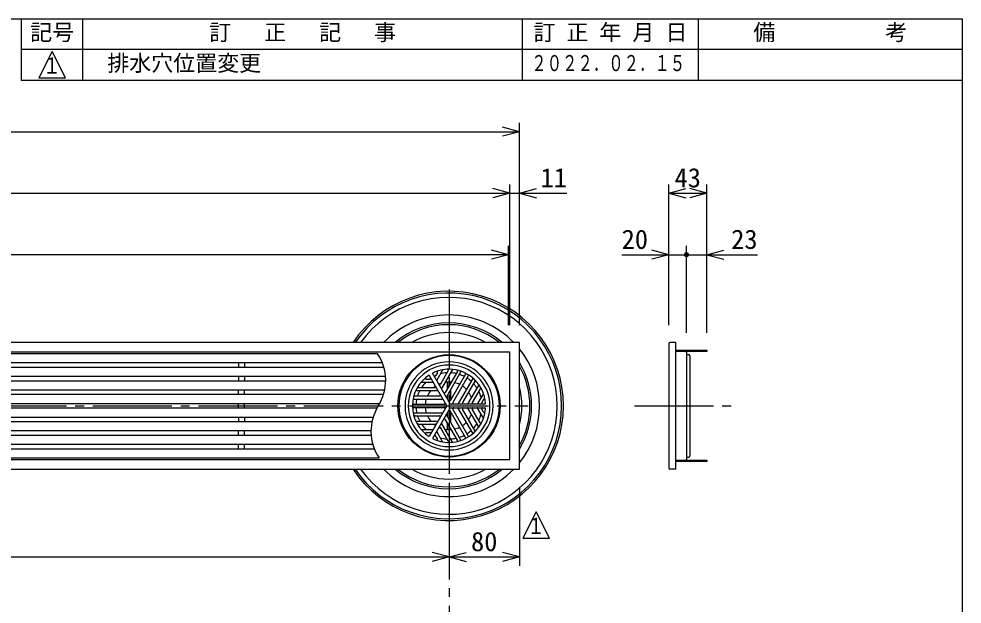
# Model space of a CAD drawing. Units: millimetres, scale not verified. Extents: x -1365 to 1365, y -930 to 870.
# Drawn here: x 292 to 1365, y 204 to 870 of the extents above; entities that cross this region are included whole.
import ezdxf
from ezdxf.enums import TextEntityAlignment as Align

# ---------------------------------------------------------------- set-up
doc = ezdxf.new("R2010")
doc.units = ezdxf.units.MM
doc.header["$LTSCALE"] = 10
doc.linetypes.add('CHAIN2', pattern=[12, 9, -1, 1, -1])
for name, color, linetype in [('0-0_計極細', 2, 'Continuous'), ('0-1_計細線', 3, 'Continuous'), ('0-5_寸法線', 7, 'Continuous'), ('0-7_枠細線', 5, 'Continuous'), ('0-8_枠中線', 5, 'Continuous')]:
    doc.layers.add(name, color=color, linetype=linetype)
doc.styles.add('ＭＳ ゴシック', font='')
doc.styles.get('ＭＳ ゴシック').set_extended_font_data('MS Gothic')

msp = doc.modelspace()

# ---------------------------------------------------------------- hatches: boundary and pattern name
at = {"layer": '0-5_寸法線'}
msp.add_hatch(color=256, dxfattribs=at).paths.add_polyline_path([(1054.47, 601.58, 1), (1048.47, 601.58, 1)])

# ---------------------------------------------------------------- linework, layer by layer
at = {"layer": '0-0_計極細', "linetype": 'CHAIN2'}
for p, q in [((781.47, 562.05), (781.47, -139.22)), ((-943.7, 429.58), (871.33, 429.58)), ((992.23, 429.58), (1107.45, 429.58))]:
    msp.add_line(p, q, dxfattribs=at)
at = {"layer": '0-0_計極細'}
for p, q in [((542.02, 478.83), (542.02, 473.33)), ((548.92, 478.83), (548.92, 473.33)), ((542.02, 463.33), (542.02, 457.83)), ((548.92, 463.33), (548.92, 457.83)), ((768.11, 467.15), (766.12, 463.7)), ((774.03, 470.37), (767.42, 458.93)), ((780.58, 469.68), (771.62, 454.17)), ((785.26, 470.76), (772.93, 449.4)), ((791.06, 468.77), (777.13, 444.63)), ((794.98, 468.54), (778.43, 439.87)), ((800.23, 465.58), (782.63, 435.1)), ((803.27, 463.82), (785.67, 433.35)), ((749.87, 456.43), (763.08, 456.43)), ((755.62, 459.94), (759.6, 459.94)), ((779.47, 448.68), (779.47, 456.6)), ((779.97, 449.55), (779.97, 456.63)), ((782.98, 454.77), (782.98, 456.63)), ((783.48, 455.64), (783.48, 456.6)), ((808.46, 460.76), (791.9, 432.09)), ((810.62, 457.48), (796.68, 433.35)), ((815.24, 453.45), (802.91, 432.09)), ((542.02, 442.33), (542.02, 447.83)), ((548.92, 442.33), (548.92, 447.83)), ((742.74, 440.87), (770.61, 440.87)), ((743.92, 446.89), (768.58, 446.89)), ((747.19, 450.4), (765.11, 450.4)), ((779.47, 437.57), (779.47, 441.66)), ((779.97, 436.7), (779.97, 442.53)), ((782.98, 435.7), (782.98, 447.74)), ((783.48, 436.57), (783.48, 448.61)), ((816.65, 448.86), (807.69, 433.35)), ((820.52, 443.53), (813.92, 432.09)), ((542.02, 426.83), (542.02, 432.33)), ((548.92, 426.83), (548.92, 432.33)), ((740.93, 431.34), (776.11, 431.34)), ((740.98, 437.36), (774.09, 437.36)), ((820.69, 436.79), (818.7, 433.35)), ((740.93, 427.83), (776.11, 427.83)), ((740.98, 421.8), (774.09, 421.8)), ((794.98, 390.62), (778.43, 419.3)), ((779.47, 417.5), (779.47, 421.59)), ((779.97, 416.64), (779.97, 422.46)), ((800.23, 393.59), (782.63, 424.06)), ((782.98, 411.42), (782.98, 423.46)), ((783.48, 410.55), (783.48, 422.59)), ((803.27, 395.35), (785.67, 425.82)), ((808.46, 398.4), (791.9, 427.07)), ((810.62, 401.68), (796.68, 425.82)), ((815.24, 405.72), (802.91, 427.07)), ((816.65, 410.3), (807.69, 425.82)), ((820.52, 415.63), (813.92, 427.07)), ((820.69, 422.37), (818.7, 425.82)), ((542.02, 416.83), (542.02, 411.33)), ((548.92, 416.83), (548.92, 411.33)), ((742.74, 418.29), (770.61, 418.29)), ((743.92, 412.27), (768.58, 412.27)), ((747.19, 408.76), (765.11, 408.76)), ((785.26, 388.41), (772.93, 409.76)), ((791.06, 390.39), (777.13, 414.53)), ((779.47, 402.56), (779.47, 410.48)), ((779.97, 402.53), (779.97, 409.61)), ((542.02, 395.83), (542.02, 401.33)), ((548.92, 395.83), (548.92, 401.33)), ((749.87, 402.74), (763.08, 402.74)), ((755.62, 399.23), (759.6, 399.23)), ((774.03, 388.79), (767.42, 400.23)), ((780.58, 389.48), (771.62, 405)), ((782.98, 402.53), (782.98, 404.4)), ((783.48, 402.56), (783.48, 403.53)), ((768.11, 392.02), (766.12, 395.46)), ((542.02, 380.33), (542.02, 385.83)), ((548.92, 380.33), (548.92, 385.83))]:
    msp.add_line(p, q, dxfattribs=at)
for centre, radius, start, end in [((655.05, 458.58), 54.31, 327.72738, 33.84606), ((781.47, 429.58), 50.15, 90, 270), ((781.47, 429.58), 50.15, 270, 90), ((755.62, 460.94), 1, 129.50177, 270), ((759.6, 460.94), 1, 270, 30), ((765.25, 464.2), 1, 210, 330), ((781.47, 429.58), 37.63, 113.77152, 116.31965), ((767.24, 467.65), 1, 330, 110.49823), ((781.47, 429.58), 37.63, 93.596, 105.50678), ((774.46, 470.12), 0.502, 99.81001, 150), ((779.71, 470.18), 1, 330, 92.48216), ((781.47, 429.58), 37.63, 77.4576, 87.38711), ((781.47, 429.58), 37.63, 77.4576, 87.38711), ((785.69, 470.51), 0.502, 84.11294, 150), ((790.2, 469.28), 1, 330, 77.60597), ((781.47, 429.58), 37.63, 62.67477, 71.92708), ((795.42, 468.29), 0.502, 70.18513, 150), ((799.36, 466.08), 1, 330, 63.89345), ((804.14, 463.32), 1, 56.10655, 150), ((808.02, 461.01), 0.502, 330, 49.81487), ((747.19, 451.41), 1, 147.51784, 270), ((749.87, 455.92), 0.502, 90, 140.18999), ((781.47, 429.58), 37.63, 134.49322, 146.404), ((781.47, 429.58), 37.63, 123.68035, 126.22848), ((763.08, 455.92), 0.502, 30, 90), ((781.47, 429.58), 27.09, 124.78019, 129.77896), ((765.11, 451.41), 1, 270, 30), ((767.86, 458.68), 0.502, 150, 210), ((770.75, 454.67), 1, 210, 330), ((781.47, 429.58), 27.09, 110.22104, 115.21981), ((781.47, 429.58), 27.09, 84.62432, 99.70902), ((781.47, 429.58), 27.09, 84.62432, 90), ((781.47, 429.58), 27.09, 63.71622, 76.68065), ((781.47, 429.58), 27.09, 43.31935, 56.28378), ((781.47, 429.58), 37.63, 48.07292, 57.32523), ((781.47, 429.58), 37.63, 32.61289, 42.5424), ((811.49, 456.98), 1, 42.39403, 150), ((814.81, 453.7), 0.502, 330, 35.88706), ((742.74, 441.87), 1, 162.39403, 270), ((743.92, 446.39), 0.502, 90, 155.88706), ((781.47, 429.58), 37.63, 152.61289, 162.5424), ((781.47, 429.58), 27.09, 140.29098, 155.37568), ((768.58, 446.39), 0.502, 30, 90), ((770.61, 441.87), 1, 270, 30), ((773.36, 449.15), 0.502, 150, 210), ((776.26, 445.14), 1, 210, 330), ((781.47, 429.58), 27.09, 20.29098, 35.37568), ((781.47, 429.58), 37.63, 14.49322, 26.40401), ((817.52, 448.36), 1, 27.51784, 150), ((746.89, 400.58), 54.31, 147.72738, 213.84606), ((740.92, 432.35), 1, 176.10043, 269.99386), ((740.98, 436.86), 0.502, 89.99378, 169.80868), ((781.47, 429.58), 37.63, 168.07292, 177.32523), ((781.47, 429.58), 27.09, 163.31935, 176.28378), ((774.09, 436.86), 0.502, 30, 90), ((776.11, 432.34), 1, 270, 30), ((778.87, 439.62), 0.502, 150, 210), ((781.76, 435.6), 1, 210, 330), ((781.76, 435.6), 1, 253.22135, 330), ((786.54, 432.84), 1, 150, 270), ((791.47, 432.34), 0.502, 270, 330), ((797.55, 432.84), 1, 150, 270), ((802.47, 432.34), 0.502, 270, 330), ((808.56, 432.84), 1, 150, 270), ((781.47, 429.58), 27.09, 4.78019, 9.77896), ((813.48, 432.34), 0.502, 270, 330), ((819.57, 432.84), 1, 150, 270), ((781.47, 429.58), 37.63, 3.68035, 6.22848), ((821.56, 436.29), 1, 9.50177, 150), ((740.93, 426.82), 1, 90, 183.89345), ((740.98, 422.31), 0.502, 190.17883, 269.99383), ((781.47, 429.58), 37.63, 182.67477, 191.92708), ((781.47, 429.58), 27.09, 183.71622, 196.68065), ((774.09, 422.31), 0.502, 270, 330), ((776.11, 426.82), 1, 330, 90), ((778.87, 419.55), 0.502, 150, 210), ((781.76, 423.56), 1, 30, 150), ((781.76, 423.56), 1, 30, 106.77865), ((786.54, 426.32), 1, 90, 210), ((791.47, 426.82), 0.502, 30, 90), ((797.55, 426.32), 1, 90, 210), ((802.47, 426.82), 0.502, 30, 90), ((781.47, 429.58), 27.09, 324.62432, 339.70902), ((808.56, 426.32), 1, 90, 210), ((781.47, 429.58), 27.09, 350.22104, 355.21981), ((813.48, 426.82), 0.502, 30, 90), ((781.47, 429.58), 37.63, 333.59599, 345.50678), ((819.57, 426.32), 1, 90, 210), ((781.47, 429.58), 37.63, 353.77152, 356.31965), ((821.56, 422.87), 1, 210, 350.49823), ((742.74, 417.29), 1, 90, 197.60597), ((743.92, 412.77), 0.502, 204.11294, 270), ((781.47, 429.58), 37.63, 197.4576, 207.38711), ((747.19, 407.76), 1, 90, 212.48216), ((781.47, 429.58), 37.63, 213.59599, 225.50678), ((781.47, 429.58), 27.09, 204.62432, 219.70902), ((781.47, 429.58), 27.09, 230.22104, 235.21981), ((765.11, 407.76), 1, 330, 90), ((768.58, 412.77), 0.502, 270, 330), ((770.61, 417.29), 1, 330, 90), ((773.36, 410.01), 0.502, 150, 210), ((776.26, 414.03), 1, 30, 150), ((781.47, 429.58), 27.09, 303.71622, 316.68065), ((781.47, 429.58), 37.63, 317.4576, 327.38711), ((817.52, 410.8), 1, 210, 332.48216), ((755.62, 398.22), 1, 90, 230.49823), ((781.47, 429.58), 37.63, 233.77152, 236.31965), ((759.6, 398.22), 1, 330, 90), ((763.08, 403.24), 0.502, 270, 330), ((767.86, 400.48), 0.502, 149.99998, 210.00002), ((770.75, 404.49), 1, 30, 150), ((781.47, 429.58), 27.09, 244.78019, 249.77896), ((781.47, 429.58), 27.09, 260.29098, 275.37568), ((781.47, 429.58), 27.09, 283.31935, 296.28378), ((781.47, 429.58), 37.63, 302.67477, 311.92708), ((808.02, 398.15), 0.502, 310.18513, 30), ((811.49, 402.18), 1, 210, 317.60597), ((814.81, 405.46), 0.502, 324.11294, 30), ((765.25, 394.96), 1, 30, 150), ((781.47, 429.58), 37.63, 243.68035, 246.22848), ((767.24, 391.51), 1, 249.50177, 30), ((781.47, 429.58), 37.63, 254.49322, 266.404), ((774.46, 389.04), 0.502, 210, 260.18999), ((779.71, 388.98), 1, 267.51784, 30), ((781.47, 429.58), 37.63, 272.61289, 282.5424), ((785.69, 388.66), 0.502, 210, 275.88706), ((790.2, 389.89), 1, 282.39403, 30), ((781.47, 429.58), 37.63, 288.07292, 297.32523), ((795.42, 390.88), 0.502, 210, 289.81487), ((799.36, 393.09), 1, 296.10655, 30), ((804.14, 395.85), 1, 210, 303.89345)]:
    msp.add_arc(centre, radius, start, end, dxfattribs=at)
at = {"layer": '0-1_計細線'}
for p, q in [((1031.47, 500.58), (1031.47, 358.58)), ((1039.47, 501.58), (1032.47, 501.58)), ((1039.47, 357.58), (1039.47, 501.58)), ((700.16, 488.83), (-922.03, 488.83)), ((1041.47, 491.58), (1041.47, 492.78)), ((1051.47, 491.58), (1051.47, 492.78)), ((1051.47, 490.58), (1051.47, 368.58)), ((1051.97, 488.08), (1053.97, 488.08)), ((1053.47, 491.58), (1053.47, 492.78)), ((1055.47, 491.58), (1055.47, 492.78)), ((1055.47, 486.58), (1055.47, 372.58)), ((1057.47, 491.58), (1057.47, 492.78)), ((1071.47, 491.58), (1071.47, 492.78)), ((-922.03, 478.83), (705.45, 478.83)), ((707.32, 473.33), (-922.03, 473.33)), ((-922.03, 463.33), (709.15, 463.33)), ((778.87, 429.58), (758.73, 464.47)), ((782.78, 431.84), (762.64, 466.72)), ((709.36, 457.83), (-922.03, 457.83)), ((-922.03, 447.83), (708.29, 447.83)), ((706.87, 442.33), (-922.03, 442.33)), ((-922.03, 432.33), (702.6, 432.33)), ((778.87, 429.58), (758.73, 394.7)), ((782.78, 431.84), (781.47, 434.1)), ((782.78, 431.84), (785.38, 431.84)), ((782.78, 431.84), (823.06, 431.84)), ((699.35, 426.83), (-922.03, 426.83)), ((782.78, 427.32), (762.64, 392.44)), ((782.78, 427.32), (823.06, 427.32)), ((-922.03, 416.83), (695.07, 416.83)), ((693.66, 411.33), (-922.03, 411.33)), ((-922.03, 401.33), (692.59, 401.33)), ((692.79, 395.83), (-922.03, 395.83)), ((-922.03, 385.83), (694.62, 385.83)), ((696.5, 380.33), (-922.03, 380.33)), ((-922.03, 370.33), (701.79, 370.33)), ((1041.47, 366.38), (1041.47, 367.58)), ((1051.47, 366.38), (1051.47, 367.58)), ((1051.97, 371.08), (1053.97, 371.08)), ((1053.47, 366.38), (1053.47, 367.58)), ((1055.47, 366.38), (1055.47, 367.58)), ((1057.47, 366.38), (1057.47, 367.58)), ((1071.47, 366.38), (1071.47, 367.58)), ((1039.47, 357.58), (1032.47, 357.58))]:
    msp.add_line(p, q, dxfattribs=at)
for points in [[(-934.53, 501.58), (-934.53, 357.58), (861.47, 357.58), (861.47, 501.58)], [(-923.53, 490.58), (-923.53, 368.58), (850.47, 368.58), (850.47, 490.58)], [(1039.47, 492.78), (1074.47, 492.78), (1074.47, 491.58), (1039.47, 491.58)], [(1039.47, 367.58), (1074.47, 367.58), (1074.47, 366.38), (1039.47, 366.38)]]:
    msp.add_lwpolyline(points, close=True, dxfattribs=at)
msp.add_circle((781.47, 429.58), 58.2, dxfattribs=at)
for centre, radius, start, end in [((1032.47, 500.58), 1, 90, 180), ((781.47, 429.58), 57.2, 90, 270), ((781.47, 429.58), 57.2, 270, 90), ((1050.47, 490.58), 1, 0, 90), ((1051.97, 488.58), 0.5, 180, 270), ((1053.97, 486.58), 1.5, 0, 90), ((781.47, 429.58), 46.41, 90, 270), ((781.47, 429.58), 46.41, 270, 90), ((781.47, 429.58), 41.65, 123.10792, 236.89208), ((781.47, 429.58), 41.65, 90, 116.89208), ((781.47, 429.58), 41.65, 3.10792, 90), ((820.09, 443.78), 0.502, 330, 20.18999), ((781.47, 429.58), 41.65, 270, 356.89208), ((820.09, 415.38), 0.502, 339.81001, 30), ((749.87, 403.24), 0.502, 219.81001, 270), ((781.47, 429.58), 41.65, 243.10792, 270), ((1050.47, 368.58), 1, 270, 360), ((1051.97, 370.58), 0.5, 90, 180), ((1053.97, 372.58), 1.5, 270, 360), ((1032.47, 358.58), 1, 180, 270)]:
    msp.add_arc(centre, radius, start, end, dxfattribs=at)
for centre, major_axis, start_param, end_param in [((781.03, 429.55), (0, 130.45), 2.154899, 7.268746), ((781.03, 429.55), (0, 128.45), 2.1652636, 7.2583557), ((781.03, 429.61), (0, 103.36), 5.4830921, 7.0832785), ((781.03, 429.61), (0, 103.36), 4.0334948, 5.3912831), ((781.03, 429.61), (0, 103.36), 2.3413949, 3.9417904)]:
    msp.add_ellipse(centre, major_axis=major_axis, ratio=0.999995, start_param=start_param, end_param=end_param, dxfattribs=at)
at = {"layer": '0-5_寸法線'}
for p, q in [((861.47, 521.58), (861.47, 751.58)), ((-934.53, 741.58), (861.47, 741.58)), ((861.47, 741.58), (842.15, 746.76)), ((861.47, 741.58), (842.15, 736.41)), ((850.47, 671.58), (831.15, 676.76)), ((850.47, 521.58), (850.47, 681.58)), ((861.47, 521.58), (861.47, 681.58)), ((861.47, 671.58), (880.79, 676.76)), ((1031.47, 521.58), (1031.47, 681.58)), ((1031.47, 671.58), (1050.79, 676.76)), ((1074.47, 671.58), (1055.15, 676.76)), ((1074.47, 512.78), (1074.47, 681.58)), ((-923.53, 671.58), (850.47, 671.58)), ((850.47, 671.58), (831.15, 666.41)), ((850.47, 671.58), (915.57, 671.58)), ((861.47, 671.58), (880.79, 666.41)), ((1031.47, 671.58), (1050.79, 666.41)), ((1031.47, 671.58), (1074.47, 671.58)), ((1074.47, 671.58), (1055.15, 666.41)), ((848.97, 521.58), (848.97, 611.58)), ((1031.47, 521.58), (1031.47, 611.58)), ((1051.47, 512.78), (1051.47, 611.58)), ((1074.47, 512.78), (1074.47, 611.58)), ((848.97, 601.58), (-922.03, 601.58)), ((848.97, 601.58), (829.65, 606.76)), ((848.97, 601.58), (829.65, 596.41)), ((977.77, 601.58), (1051.47, 601.58)), ((1031.47, 601.58), (1012.15, 606.76)), ((1031.47, 601.58), (1012.15, 596.41)), ((1051.47, 601.58), (1132.4, 601.58)), ((1074.47, 601.58), (1093.79, 606.76)), ((1074.47, 601.58), (1093.79, 596.41)), ((781.47, 337.58), (781.47, 247.58)), ((861.47, 337.58), (861.47, 247.58)), ((-934.53, 257.58), (781.47, 257.58)), ((781.47, 257.58), (762.15, 262.76)), ((781.47, 257.58), (762.15, 252.41)), ((781.47, 257.58), (800.79, 262.76)), ((781.47, 257.58), (800.79, 252.41)), ((781.47, 257.58), (861.47, 257.58)), ((861.47, 257.58), (842.15, 262.76)), ((861.47, 257.58), (842.15, 252.41))]:
    msp.add_line(p, q, dxfattribs=at)
for centre, major_axis, start_param, end_param in [((781.03, 429.55), (0, 123.43), 2.1930088, 7.2305398), ((781.03, 429.61), (0, 94.33), 5.5808559, 6.9855147), ((781.03, 429.61), (0, 92.32), 5.606949, 6.9594216), ((781.03, 429.61), (0, 83.29), 5.7565535, 6.8098171), ((781.03, 429.61), (0, 92.32), 4.1954387, 5.2252967), ((781.03, 429.61), (0, 94.33), 4.162883, 5.261895), ((781.03, 429.61), (0, 83.29), 4.4501115, 4.9746665), ((781.03, 429.61), (0, 94.33), 2.439136, 3.8440493), ((781.03, 429.61), (0, 92.32), 2.4652222, 3.8179631), ((781.03, 429.61), (0, 83.29), 2.6147757, 3.6684097)]:
    msp.add_ellipse(centre, major_axis=major_axis, ratio=0.999995, start_param=start_param, end_param=end_param, dxfattribs=at)
at = {"layer": '0-7_枠細線'}
for p, q in [((295, 800), (295, 870)), ((365, 800), (365, 870)), ((865, 800), (865, 870)), ((1065, 800), (1065, 870)), ((1365, 835), (295, 835)), ((330, 832.88), (315, 802.88)), ((345, 802.88), (330, 832.88)), ((1365, 800), (295, 800)), ((315, 802.88), (345, 802.88)), ((880.53, 308.95), (865.53, 278.95)), ((895.53, 278.95), (880.53, 308.95)), ((865.53, 278.95), (895.53, 278.95))]:
    msp.add_line(p, q, dxfattribs=at)
at = {"layer": '0-8_枠中線'}
msp.add_lwpolyline([(-1365, -930), (-1365, 870), (1365, 870), (1365, -930)], close=True, dxfattribs=at)

# ---------------------------------------------------------------- texts
at = {"layer": '0-5_寸法線', "style": 'ＭＳ ゴシック'}
for s, p in [('11', (885.57, 671.58)), ('43', (1037.97, 671.58)), ('20', (977.77, 601.58)), ('23', (1102.4, 601.58)), ('80', (806.47, 257.58))]:
    msp.add_text(s, height=21.99, dxfattribs=at).set_placement(p, align=Align.BOTTOM_LEFT)
at = {"layer": '0-7_枠細線', "style": 'ＭＳ ゴシック'}
for s, p in [('記号', (305, 840)), ('訂\u3000 正\u3000 記\u3000 事', (508.75, 840)), ('訂 正 年 月 日', (877.5, 840)), ('備\u3000\u3000\u3000\u3000\u3000考', (1127.5, 840)), ('排水穴位置変更', (392.7, 805))]:
    msp.add_text(s, height=18.33, dxfattribs=at).set_placement(p, align=Align.BOTTOM_LEFT)
for s, width, p in [('１', 0.8, (319.73, 802.27)), ('２０２２．０２．１５', 0.7, (875, 805)), ('１', 0.8, (870.26, 278.34))]:
    msp.add_text(s, height=18.33, dxfattribs=dict(at, width=width)).set_placement(p, align=Align.BOTTOM_LEFT)

doc.saveas('drawing.dxf')
